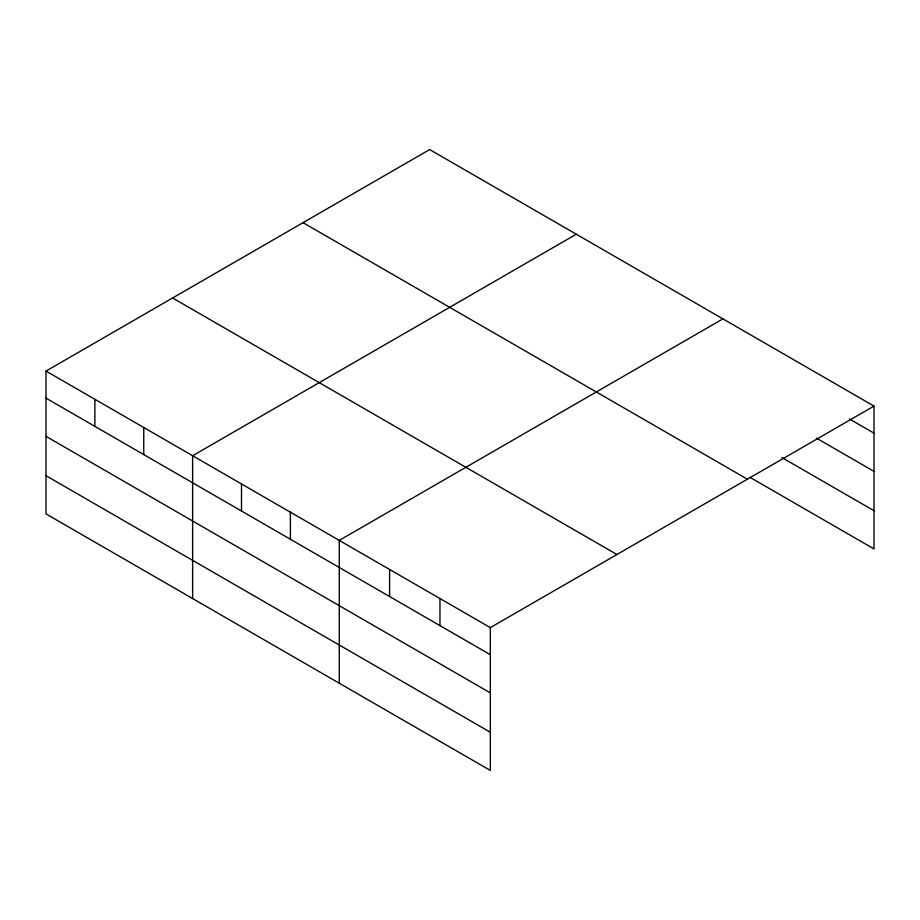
<?xml version="1.0" encoding="UTF-8"?>
<svg xmlns="http://www.w3.org/2000/svg" width="920" height="920" viewBox="0 0 920 920"><rect width="100%" height="100%" fill="white"/><g stroke="black" fill="none" stroke-linecap="round" stroke-linejoin="round"><path stroke-width="1.38" d="M490.325 692.875L490.325 627.612L46 371.082L46 513.9L490.325 770.431L490.325 692.875L46 436.344M749.949 477.296L874 548.918L874 406.099L429.674 149.569L46 371.082M576.299 234.22L192.625 455.733L192.625 598.552M722.924 318.884L339.25 540.396L339.25 683.215M490.325 627.612L874 406.099M849.436 418.979L874 433.171M816.27 438.035L874 471.362M781.885 457.539L874 510.715M303.059 222.674L747.385 479.193M172.615 297.988L616.94 554.507M46 398.153L490.325 654.683M46 475.709L490.325 732.228M439.967 598.54L439.967 625.611M389.608 569.468L389.608 596.528M290.375 512.175L290.375 539.246M241.5 483.954L241.5 511.025M143.75 427.524L143.75 454.584M94.875 399.303L94.875 426.374"/></g></svg>
